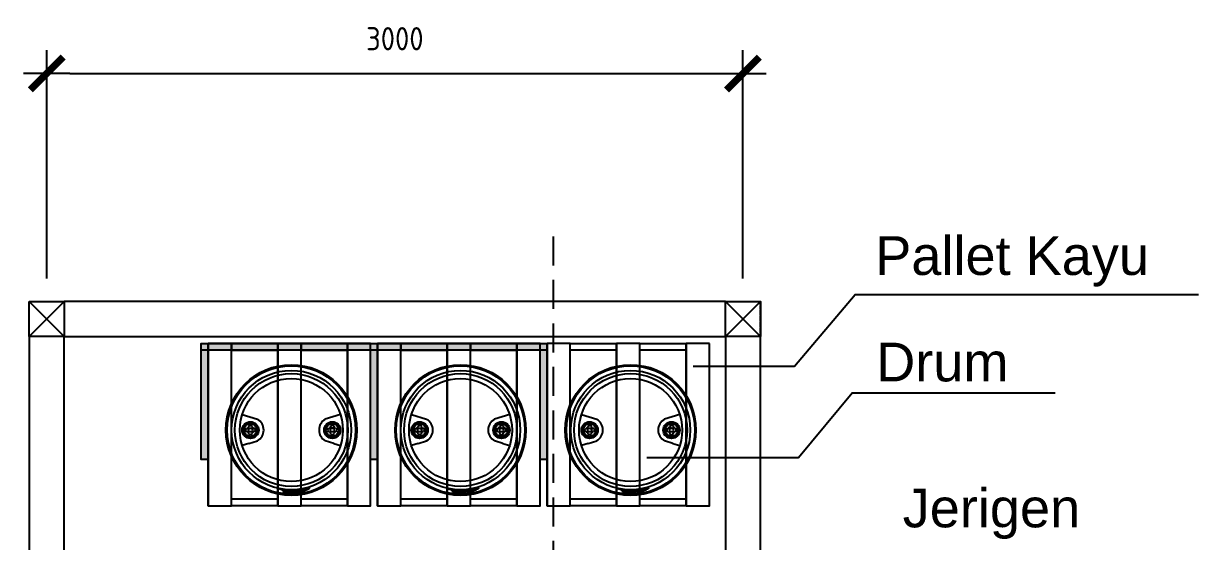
# Model space of a CAD drawing. Header units: millimetres. Extents: x 19989 to 114677, y -6335 to 49043.
# Drawn here: x 80184 to 85247, y -1756 to 477 of the extents above; entities that cross this region are included whole.
import ezdxf

# ---------------------------------------------------------------- set-up
doc = ezdxf.new("R2010")
doc.units = ezdxf.units.MM
doc.header["$MEASUREMENT"] = 0
doc.linetypes.add('( Hidden )', pattern=[0.375, 0.25, -0.125])
doc.linetypes.add('CENTER2', pattern=[1.125, 0.75, -0.125, 0.125, -0.125])
doc.layers.get('Defpoints').update_dxf_attribs({"lineweight": 0})
doc.layers.add('A-DIM', color=15, linetype='Continuous')
doc.layers.add('Edges', color=7, linetype='Continuous')
doc.styles.add('ISO9', font='iso9.shx')
doc.styles.get("Standard").update_dxf_attribs({"font": 'arial.ttf'})
doc.dimstyles.new('DIM100', dxfattribs={"dimscale": 100, "dimtxt": 1, "dimasz": 1, "dimexe": 1, "dimexo": 1, "dimgap": 1, "dimtad": 1, "dimdec": 0, "dimzin": 0, "dimdsep": 46, "dimtxsty": 'ISO9', "dimblk1": 'TICK', "dimblk2": 'TICK', "dimsah": 1, "dimcen": 0.09, "dimclrd": 15, "dimclre": 15, "dimclrt": 1, "dimadec": 0, "dimazin": 0, "dimtfac": 1, "dimtdec": 0, "dimtofl": 0, "dimtmove": 2, "dimatfit": 3, "dimldrblk": 'TICK', "dimfxl": 1, "dimtolj": 1, "dimtzin": 0, "dimarcsym": 0})

# ---------------------------------------------------------------- blocks, each defined once
blk = doc.blocks.new('TICK')
at = {"color": 2}
blk.add_line((-1, 0), (1, 0), dxfattribs=at)
at = {"color": 2, "const_width": 0.3, "flags": 128}
blk.add_lwpolyline([(-0.707, -0.707), (0.707, 0.707)], dxfattribs=at)
blk = doc.blocks.new('*D13')
at = {"layer": 'A-DIM', "color": 15, "lineweight": -2, "transparency": 16777216}
for p, q in [((80283.6, -621.8), (80283.6, 361.4)), ((83283.6, -621.8), (83283.6, 361.4)), ((80383.6, 261.4), (83183.6, 261.4))]:
    blk.add_line(p, q, dxfattribs=at)
at = {"layer": 'Defpoints', "color": 0, "transparency": 16777216}
for p in [(83283.6, 261.4), (80283.6, -721.8), (83283.6, -721.8)]:
    blk.add_point(p, dxfattribs=at)
at = {"layer": 'A-DIM', "color": 15, "lineweight": -2, "transparency": 16777216, "xscale": 100, "yscale": 100, "zscale": 100, "rotation": 180}
blk.add_blockref('TICK', (80283.6, 261.4), dxfattribs=at)
at = {"layer": 'A-DIM', "color": 15, "lineweight": -2, "transparency": 16777216, "xscale": 100, "yscale": 100, "zscale": 100}
blk.add_blockref('TICK', (83283.6, 261.4), dxfattribs=at)
at = {"layer": 'A-DIM', "color": 1, "transparency": 16777216, "insert": (81783.6, 411.4), "char_height": 100, "attachment_point": 5, "style": 'ISO9'}
blk.add_mtext('\\A1;3000', dxfattribs=at)
blk = doc.blocks.new('plasticwaterdrumplan')
at = {"layer": 'Edges'}
for p, q in [((19.15, 3.55), (22, 2.66)), ((37.52, 3.55), (34.66, 2.66)), ((19.8, 0.65), (19.83, 0.88)), ((19.83, 0.42), (19.8, 0.65)), ((19.83, 0.88), (19.88, 1)), ((19.88, 0.3), (19.83, 0.42)), ((19.88, 1), (20.09, 0.86)), ((19.88, 0.3), (20.09, 0.44)), ((20.09, 0.86), (20.13, 0.97)), ((20.13, 0.33), (20.09, 0.44)), ((20.13, 0.97), (20.23, 1.1)), ((20.23, 0.2), (20.13, 0.33)), ((20.23, 1.1), (20.36, 1.2)), ((20.36, 0.1), (20.23, 0.2)), ((20.33, 1.45), (20.45, 1.5)), ((20.33, 1.45), (20.47, 1.24)), ((20.33, -0.15), (20.47, 0.06)), ((20.36, 1.2), (20.47, 1.24)), ((20.47, 0.06), (20.36, 0.1)), ((20.45, 1.5), (20.68, 1.53)), ((20.68, 1.53), (20.91, 1.5)), ((20.68, 1.01), (20.77, 1)), ((21.03, 1.45), (20.89, 1.24)), ((20.89, 1.24), (21, 1.2)), ((21, 0.1), (20.89, 0.06)), ((21.03, -0.15), (20.89, 0.06)), ((20.91, 1.5), (21.03, 1.45)), ((21, 1.2), (21.13, 1.1)), ((21.13, 0.2), (21, 0.1)), ((21.13, 1.1), (21.23, 0.97)), ((21.23, 0.33), (21.13, 0.2)), ((21.23, 0.97), (21.27, 0.86)), ((21.27, 0.44), (21.23, 0.33)), ((21.48, 1), (21.27, 0.86)), ((21.48, 0.3), (21.27, 0.44)), ((21.48, 1), (21.53, 0.88)), ((21.53, 0.42), (21.48, 0.3)), ((21.53, 0.88), (21.56, 0.65)), ((21.56, 0.65), (21.53, 0.42)), ((35.13, 0.88), (35.1, 0.65)), ((35.1, 0.65), (35.13, 0.42)), ((35.19, 1), (35.13, 0.88)), ((35.13, 0.42), (35.19, 0.3)), ((35.19, 1), (35.39, 0.86)), ((35.19, 0.3), (35.39, 0.44)), ((35.44, 0.97), (35.39, 0.86)), ((35.39, 0.44), (35.44, 0.33)), ((35.54, 1.1), (35.44, 0.97)), ((35.44, 0.33), (35.54, 0.2)), ((35.67, 1.2), (35.54, 1.1)), ((35.54, 0.2), (35.67, 0.1)), ((35.76, 1.5), (35.63, 1.45)), ((35.63, 1.45), (35.78, 1.24)), ((35.63, -0.15), (35.78, 0.06)), ((35.78, 1.24), (35.67, 1.2)), ((35.67, 0.1), (35.78, 0.06)), ((35.99, 1.53), (35.76, 1.5)), ((35.99, 1.01), (35.89, 1)), ((36.22, 1.5), (35.99, 1.53)), ((36.34, 1.45), (36.2, 1.24)), ((36.3, 1.2), (36.2, 1.24)), ((36.2, 0.06), (36.3, 0.1)), ((36.34, -0.15), (36.2, 0.06)), ((36.34, 1.45), (36.22, 1.5)), ((36.44, 1.1), (36.3, 1.2)), ((36.3, 0.1), (36.44, 0.2)), ((36.54, 0.97), (36.44, 1.1)), ((36.44, 0.2), (36.54, 0.33)), ((36.58, 0.86), (36.54, 0.97)), ((36.54, 0.33), (36.58, 0.44)), ((36.79, 1), (36.58, 0.86)), ((36.79, 0.3), (36.58, 0.44)), ((36.84, 0.88), (36.79, 1)), ((36.79, 0.3), (36.84, 0.42)), ((36.87, 0.65), (36.84, 0.88)), ((36.84, 0.42), (36.87, 0.65)), ((20.41, -1.85), (19.15, -2.26)), ((20.45, -0.2), (20.33, -0.15)), ((20.41, -1.85), (22, -1.35)), ((20.68, -0.23), (20.45, -0.2)), ((20.91, -0.2), (20.68, -0.23)), ((21.03, -0.15), (20.91, -0.2)), ((36.26, -1.85), (34.66, -1.35)), ((35.63, -0.15), (35.76, -0.2)), ((35.76, -0.2), (35.99, -0.23)), ((35.99, -0.23), (36.22, -0.2)), ((36.22, -0.2), (36.34, -0.15)), ((36.26, -1.85), (37.52, -2.26)), ((25.72, -10.23), (26.59, -10.46)), ((25.73, -10.21), (26.78, -10.49)), ((26.36, -10.41), (26.54, -10.46)), ((26.36, -10.43), (26.53, -10.48)), ((26.54, -10.46), (26.53, -10.48)), ((26.54, -10.46), (26.59, -10.47)), ((26.59, -10.46), (26.6, -10.46)), ((26.6, -10.48), (26.59, -10.47)), ((26.62, -10.47), (26.6, -10.46)), ((26.6, -10.46), (26.75, -10.5)), ((26.61, -10.48), (26.6, -10.48)), ((26.61, -10.48), (26.61, -10.49)), ((26.62, -10.5), (26.61, -10.49)), ((26.63, -10.48), (26.62, -10.47)), ((26.62, -10.47), (26.62, -10.47)), ((26.63, -10.5), (26.62, -10.5)), ((26.64, -10.49), (26.63, -10.48)), ((26.63, -10.51), (26.63, -10.5)), ((26.64, -10.52), (26.63, -10.51)), ((26.65, -10.5), (26.64, -10.49)), ((26.64, -10.49), (26.64, -10.49)), ((26.64, -10.53), (26.64, -10.52)), ((26.64, -10.54), (26.64, -10.53)), ((26.64, -10.57), (26.65, -10.54)), ((26.65, -10.54), (26.64, -10.54)), ((26.64, -10.59), (26.64, -10.57)), ((26.65, -10.61), (26.64, -10.59)), ((26.65, -10.51), (26.65, -10.5)), ((26.66, -10.52), (26.65, -10.51)), ((26.65, -10.51), (26.65, -10.51)), ((26.65, -10.54), (26.67, -10.53)), ((26.66, -10.53), (26.65, -10.55)), ((26.65, -10.55), (26.65, -10.54)), ((26.65, -10.55), (26.65, -10.55)), ((26.66, -10.64), (26.65, -10.61)), ((26.66, -10.53), (26.66, -10.52)), ((26.67, -10.56), (26.66, -10.57)), ((26.66, -10.57), (26.66, -10.59)), ((26.66, -10.59), (26.66, -10.6)), ((26.66, -10.6), (26.67, -10.62)), ((26.68, -10.66), (26.66, -10.64)), ((26.67, -10.53), (26.69, -10.51)), ((26.68, -10.54), (26.67, -10.56)), ((26.67, -10.62), (26.69, -10.64)), ((26.7, -10.53), (26.68, -10.54)), ((26.7, -10.67), (26.68, -10.66)), ((26.69, -10.51), (26.72, -10.5)), ((26.7, -10.56), (26.69, -10.59)), ((26.69, -10.59), (26.7, -10.63)), ((26.69, -10.64), (26.71, -10.65)), ((26.72, -10.53), (26.7, -10.53)), ((26.72, -10.54), (26.7, -10.56)), ((26.7, -10.63), (26.72, -10.65)), ((26.73, -10.68), (26.7, -10.67)), ((26.71, -10.65), (26.73, -10.66)), ((26.72, -10.5), (26.75, -10.5)), ((26.74, -10.52), (26.72, -10.53)), ((26.75, -10.53), (26.72, -10.54)), ((26.72, -10.65), (26.77, -10.66)), ((26.73, -10.66), (26.76, -10.67)), ((26.75, -10.69), (26.73, -10.68)), ((26.77, -10.53), (26.74, -10.52)), ((26.75, -10.5), (26.77, -10.5)), ((26.75, -10.5), (26.77, -10.51)), ((26.78, -10.54), (26.75, -10.53)), ((26.78, -10.69), (26.75, -10.69)), ((26.76, -10.67), (26.77, -10.66)), ((26.77, -10.5), (26.8, -10.51)), ((26.8, -10.51), (26.77, -10.51)), ((26.79, -10.54), (26.77, -10.53)), ((26.77, -10.66), (26.81, -10.68)), ((26.78, -10.49), (27.01, -10.56)), ((26.78, -10.49), (26.8, -10.51)), ((26.78, -10.54), (26.8, -10.55)), ((26.81, -10.68), (26.78, -10.69)), ((26.81, -10.55), (26.79, -10.54)), ((26.8, -10.51), (26.82, -10.53)), ((26.81, -10.55), (26.8, -10.55)), ((26.81, -10.55), (26.81, -10.55)), ((26.81, -10.55), (26.85, -10.56)), ((26.81, -10.68), (26.81, -10.68)), ((26.81, -10.68), (26.93, -10.71)), ((26.82, -10.53), (26.84, -10.55)), ((26.84, -10.55), (26.85, -10.56)), ((26.85, -10.56), (27.07, -10.63)), ((26.9, -10.77), (26.89, -10.83)), ((26.89, -10.83), (26.9, -10.77)), ((26.89, -10.83), (26.9, -10.88)), ((26.9, -10.88), (26.89, -10.83)), ((26.89, -10.83), (26.89, -10.83)), ((26.9, -10.83), (26.89, -10.83)), ((26.93, -10.72), (26.9, -10.77)), ((26.9, -10.77), (26.93, -10.72)), ((26.9, -10.77), (26.91, -10.77)), ((26.9, -10.83), (26.91, -10.77)), ((26.9, -10.77), (26.9, -10.77)), ((26.9, -10.83), (26.91, -10.78)), ((26.91, -10.88), (26.9, -10.83)), ((26.9, -10.88), (26.9, -10.83)), ((26.9, -10.83), (26.9, -10.83)), ((26.9, -10.88), (26.91, -10.93)), ((26.91, -10.88), (26.9, -10.88)), ((26.9, -10.88), (26.9, -10.88)), ((26.9, -10.88), (26.9, -10.88)), ((26.92, -10.93), (26.9, -10.88)), ((26.92, -10.93), (26.9, -10.88)), ((26.91, -10.78), (26.93, -10.73)), ((26.91, -10.77), (26.93, -10.73)), ((26.91, -10.77), (26.91, -10.78)), ((26.91, -10.83), (26.92, -10.78)), ((26.92, -10.78), (26.91, -10.83)), ((26.91, -10.83), (26.92, -10.88)), ((26.91, -10.88), (26.91, -10.83)), ((26.93, -10.93), (26.91, -10.88)), ((26.92, -10.93), (26.91, -10.88)), ((26.91, -10.93), (26.95, -10.98)), ((26.92, -10.93), (26.91, -10.93)), ((26.92, -10.78), (26.94, -10.73)), ((26.94, -10.73), (26.92, -10.78)), ((26.92, -10.88), (26.93, -10.93)), ((26.92, -10.93), (26.92, -10.93)), ((26.92, -10.93), (26.92, -10.93)), ((26.95, -10.98), (26.92, -10.93)), ((26.95, -10.97), (26.92, -10.93)), ((26.95, -10.98), (26.92, -10.93)), ((26.93, -10.71), (26.93, -10.72)), ((26.93, -10.72), (26.94, -10.71)), ((26.94, -10.71), (26.93, -10.71)), ((26.93, -10.73), (26.94, -10.72)), ((26.93, -10.73), (26.94, -10.72)), ((26.93, -10.73), (26.93, -10.72)), ((26.93, -10.72), (26.93, -10.72)), ((26.93, -10.73), (26.93, -10.73)), ((26.93, -10.93), (26.96, -10.97)), ((26.96, -10.97), (26.93, -10.93)), ((26.94, -10.72), (26.94, -10.71)), ((26.95, -10.72), (26.94, -10.73)), ((26.94, -10.73), (26.95, -10.72)), ((26.95, -10.72), (26.94, -10.72)), ((26.94, -10.72), (26.94, -10.72)), ((27.05, -10.75), (26.95, -10.72)), ((26.95, -10.72), (26.95, -10.72)), ((26.99, -11.01), (26.95, -10.97)), ((26.95, -10.98), (26.95, -10.97)), ((26.95, -10.98), (26.99, -11.02)), ((26.99, -11.01), (26.95, -10.98)), ((26.99, -11.01), (26.95, -10.98)), ((26.95, -10.98), (26.95, -10.98)), ((26.95, -10.98), (26.95, -10.98)), ((26.96, -10.97), (27, -11)), ((27, -11), (26.96, -10.97)), ((27.02, -10.78), (27, -10.85)), ((27, -10.85), (27.02, -10.91)), ((27.05, -10.75), (27.02, -10.78)), ((27.02, -10.91), (27.07, -10.96)), ((27.26, -10.81), (27.05, -10.75)), ((27.07, -10.63), (27.11, -10.63)), ((27.08, -10.63), (27.07, -10.63)), ((27.07, -10.96), (27.13, -10.98)), ((27.08, -10.63), (27.11, -10.63)), ((27.09, -10.64), (27.08, -10.63)), ((27.09, -10.64), (27.11, -10.63)), ((27.1, -10.64), (27.09, -10.64)), ((27.1, -10.64), (27.11, -10.64)), ((27.11, -10.64), (27.1, -10.64)), ((27.17, -10.64), (27.11, -10.63)), ((27.11, -10.63), (27.11, -10.63)), ((27.11, -10.63), (27.11, -10.63)), ((27.11, -10.63), (27.17, -10.64)), ((27.11, -10.63), (27.17, -10.64)), ((27.11, -10.64), (27.11, -10.63)), ((27.11, -10.64), (27.11, -10.64)), ((27.11, -10.64), (27.17, -10.65)), ((27.11, -10.64), (27.17, -10.65)), ((27.15, -10.65), (27.11, -10.64)), ((27.13, -10.98), (27.2, -10.96)), ((27.17, -10.66), (27.15, -10.65)), ((28.04, -10.93), (27.15, -10.65)), ((27.44, -10.69), (27.17, -10.64)), ((27.44, -10.68), (27.17, -10.64)), ((27.44, -10.68), (27.17, -10.64)), ((27.43, -10.7), (27.17, -10.65)), ((27.44, -10.69), (27.17, -10.65)), ((27.17, -10.66), (27.43, -10.7)), ((27.2, -10.96), (27.25, -10.91)), ((27.25, -10.91), (27.27, -10.85)), ((27.27, -10.85), (27.26, -10.81)), ((28, -11.04), (27.26, -10.81)), ((27.43, -10.7), (27.7, -10.74)), ((27.7, -10.73), (27.43, -10.7)), ((27.44, -10.68), (27.71, -10.72)), ((27.71, -10.72), (27.44, -10.68)), ((27.71, -10.73), (27.44, -10.69)), ((27.71, -10.72), (27.44, -10.69)), ((27.98, -10.76), (27.7, -10.73)), ((27.7, -10.74), (27.98, -10.76)), ((27.71, -10.72), (27.98, -10.74)), ((27.98, -10.75), (27.71, -10.72)), ((27.98, -10.75), (27.71, -10.72)), ((27.98, -10.75), (27.71, -10.73)), ((28.25, -10.76), (27.98, -10.74)), ((28.25, -10.77), (27.98, -10.75)), ((28.25, -10.77), (27.98, -10.75)), ((28.25, -10.76), (27.98, -10.75)), ((28.25, -10.78), (27.98, -10.76)), ((27.98, -10.76), (28.25, -10.78)), ((28.04, -10.93), (28.09, -10.9)), ((28.05, -10.93), (28.04, -10.93)), ((28.1, -10.9), (28.05, -10.93)), ((28.1, -10.91), (28.05, -10.93)), ((28.05, -10.93), (28.05, -10.93)), ((28.06, -10.93), (28.05, -10.93)), ((28.1, -10.91), (28.06, -10.93)), ((28.1, -10.91), (28.06, -10.94)), ((28.06, -10.94), (28.1, -10.92)), ((28.06, -10.94), (28.06, -10.93)), ((28.06, -10.94), (28.11, -10.95)), ((28.06, -10.94), (28.06, -10.94)), ((28.09, -10.9), (28.18, -10.92)), ((28.18, -10.92), (28.1, -10.9)), ((28.1, -10.91), (28.1, -10.9)), ((28.18, -10.93), (28.1, -10.91)), ((28.17, -10.93), (28.1, -10.91)), ((28.1, -10.91), (28.1, -10.91)), ((28.17, -10.93), (28.1, -10.91)), ((28.1, -10.91), (28.1, -10.91)), ((28.1, -10.92), (28.1, -10.91)), ((28.1, -10.92), (28.17, -10.94)), ((28.11, -10.95), (28.11, -10.95)), ((28.11, -10.95), (28.11, -10.95)), ((28.14, -10.96), (28.11, -10.95)), ((28.11, -10.95), (28.11, -10.95)), ((28.11, -10.95), (28.11, -10.95)), ((28.17, -10.99), (28.14, -10.96)), ((28.18, -10.93), (28.17, -10.93)), ((28.17, -10.93), (28.17, -10.93)), ((28.17, -10.93), (28.17, -10.94)), ((28.21, -11), (28.17, -10.93)), ((28.21, -11), (28.17, -10.93)), ((28.17, -10.94), (28.21, -11)), ((28.18, -10.92), (28.18, -10.93)), ((28.22, -11), (28.18, -10.92)), ((28.18, -10.92), (28.23, -11)), ((28.22, -11), (28.18, -10.93)), ((28.25, -10.76), (28.52, -10.77)), ((28.52, -10.77), (28.25, -10.76)), ((28.52, -10.78), (28.25, -10.77)), ((28.52, -10.78), (28.25, -10.77)), ((28.25, -10.78), (28.52, -10.79)), ((28.52, -10.79), (28.25, -10.78)), ((28.43, -10.93), (29.05, -10.92)), ((28.44, -11.17), (28.43, -10.93)), ((28.43, -10.93), (28.44, -10.94)), ((29.04, -10.93), (28.44, -10.94)), ((29.04, -10.93), (28.44, -10.94)), ((28.44, -10.94), (28.44, -11.16)), ((28.44, -10.94), (28.45, -11.16)), ((28.44, -10.94), (28.45, -10.95)), ((28.44, -10.94), (28.44, -10.94)), ((28.45, -10.95), (29.03, -10.94)), ((29.03, -10.94), (28.45, -10.95)), ((29.03, -10.94), (28.45, -10.95)), ((28.46, -11.15), (28.45, -10.95)), ((28.45, -10.95), (28.45, -11.15)), ((28.45, -10.95), (28.45, -10.95)), ((28.45, -10.95), (28.45, -10.95)), ((28.45, -10.95), (28.45, -11.15)), ((28.52, -10.77), (28.79, -10.77)), ((28.79, -10.77), (28.52, -10.77)), ((28.79, -10.78), (28.52, -10.78)), ((28.79, -10.78), (28.52, -10.78)), ((28.52, -10.79), (28.79, -10.79)), ((28.79, -10.79), (28.52, -10.79)), ((29.06, -10.76), (28.79, -10.77)), ((29.06, -10.76), (28.79, -10.77)), ((29.06, -10.77), (28.79, -10.78)), ((29.06, -10.77), (28.79, -10.78)), ((29.06, -10.78), (28.79, -10.79)), ((28.79, -10.79), (29.06, -10.78)), ((29.03, -10.94), (29.04, -10.93)), ((29.03, -10.94), (29.03, -11.14)), ((29.03, -11.15), (29.03, -10.94)), ((29.03, -11.14), (29.03, -10.94)), ((29.03, -10.94), (29.03, -10.94)), ((29.03, -10.94), (29.03, -10.94)), ((29.04, -10.93), (29.05, -10.92)), ((29.04, -11.15), (29.04, -10.93)), ((29.04, -11.15), (29.04, -10.93)), ((29.04, -10.93), (29.04, -10.93)), ((29.05, -10.92), (29.05, -11.16)), ((29.06, -10.76), (29.33, -10.74)), ((29.33, -10.75), (29.06, -10.77)), ((29.33, -10.75), (29.06, -10.76)), ((29.06, -10.78), (29.33, -10.76)), ((29.33, -10.76), (29.06, -10.78)), ((29.33, -10.76), (29.06, -10.77)), ((29.81, -10.63), (29.33, -10.75)), ((29.8, -10.63), (29.33, -10.75)), ((29.8, -10.63), (29.33, -10.74)), ((29.81, -10.64), (29.33, -10.75)), ((29.33, -10.75), (29.33, -10.74)), ((29.33, -10.75), (29.33, -10.75)), ((29.33, -10.75), (29.33, -10.75)), ((29.33, -10.75), (29.34, -10.76)), ((29.33, -10.75), (29.33, -10.76)), ((29.33, -10.76), (29.33, -10.76)), ((29.33, -10.76), (29.34, -10.76)), ((29.33, -10.77), (29.34, -10.76)), ((29.33, -10.76), (29.33, -10.76)), ((29.33, -10.76), (29.33, -10.76)), ((29.33, -10.76), (29.34, -10.76)), ((29.33, -10.76), (29.33, -10.76)), ((29.33, -10.76), (29.33, -10.77)), ((29.33, -10.76), (29.33, -10.76)), ((29.81, -10.64), (29.34, -10.76)), ((29.34, -10.76), (29.81, -10.65)), ((29.34, -10.76), (29.34, -10.76)), ((30.28, -10.5), (29.8, -10.63)), ((30.28, -10.5), (29.8, -10.63)), ((30.28, -10.51), (29.81, -10.63)), ((30.28, -10.51), (29.81, -10.64)), ((30.29, -10.51), (29.81, -10.64)), ((29.81, -10.65), (30.29, -10.52)), ((30.32, -10.87), (29.83, -11.05)), ((29.83, -11.05), (30.32, -10.87)), ((30.32, -10.88), (29.83, -11.06)), ((30.33, -10.88), (29.83, -11.06)), ((30.33, -10.88), (29.84, -11.07)), ((30.33, -10.88), (29.84, -11.06)), ((30.76, -10.36), (30.28, -10.5)), ((30.76, -10.37), (30.28, -10.51)), ((30.76, -10.37), (30.28, -10.5)), ((30.76, -10.37), (30.28, -10.51)), ((30.29, -10.52), (30.76, -10.38)), ((30.76, -10.38), (30.29, -10.51)), ((30.32, -10.87), (30.8, -10.67)), ((30.8, -10.67), (30.32, -10.87)), ((30.8, -10.68), (30.32, -10.88)), ((30.81, -10.68), (30.33, -10.88)), ((30.81, -10.68), (30.33, -10.88)), ((30.33, -10.88), (30.81, -10.69)), ((30.76, -10.36), (31.23, -10.22)), ((30.76, -10.38), (31.3, -10.22)), ((31.23, -10.22), (30.76, -10.37)), ((31.23, -10.22), (30.76, -10.37)), ((31.24, -10.23), (30.76, -10.38)), ((31.23, -10.23), (30.76, -10.37)), ((30.8, -10.67), (31.26, -10.46)), ((31.27, -10.46), (30.8, -10.67)), ((31.27, -10.46), (30.8, -10.68)), ((31.28, -10.47), (30.81, -10.69)), ((31.27, -10.47), (30.81, -10.68)), ((31.28, -10.47), (30.81, -10.68)), ((31.26, -10.21), (31.23, -10.22)), ((31.26, -10.21), (31.23, -10.22)), ((31.27, -10.21), (31.23, -10.22)), ((31.27, -10.22), (31.23, -10.23)), ((31.27, -10.22), (31.24, -10.23)), ((31.26, -10.21), (31.3, -10.2)), ((31.3, -10.2), (31.26, -10.21)), ((31.26, -10.46), (31.33, -10.42)), ((31.3, -10.2), (31.27, -10.21)), ((31.3, -10.21), (31.27, -10.22)), ((31.3, -10.21), (31.27, -10.22)), ((31.3, -10.44), (31.27, -10.46)), ((31.31, -10.45), (31.27, -10.46)), ((31.31, -10.45), (31.27, -10.47)), ((31.31, -10.45), (31.28, -10.47)), ((31.31, -10.45), (31.28, -10.47)), ((31.3, -10.2), (31.33, -10.19)), ((31.33, -10.19), (31.3, -10.2)), ((31.33, -10.19), (31.3, -10.2)), ((31.34, -10.2), (31.3, -10.21)), ((31.33, -10.2), (31.3, -10.21)), ((31.3, -10.22), (31.34, -10.21)), ((31.34, -10.43), (31.3, -10.44)), ((31.34, -10.43), (31.31, -10.45)), ((31.35, -10.43), (31.31, -10.45)), ((31.35, -10.43), (31.31, -10.45)), ((31.31, -10.45), (31.35, -10.44)), ((31.36, -10.18), (31.33, -10.19)), ((31.37, -10.18), (31.33, -10.19)), ((31.37, -10.18), (31.33, -10.19)), ((31.37, -10.19), (31.33, -10.2)), ((31.33, -10.42), (31.4, -10.39)), ((31.34, -10.21), (31.4, -10.19)), ((31.37, -10.19), (31.34, -10.2)), ((31.38, -10.41), (31.34, -10.43)), ((31.37, -10.41), (31.34, -10.43)), ((31.38, -10.41), (31.35, -10.43)), ((31.35, -10.44), (31.39, -10.42)), ((31.38, -10.42), (31.35, -10.43)), ((31.4, -10.17), (31.36, -10.18)), ((31.4, -10.17), (31.37, -10.18)), ((31.4, -10.18), (31.37, -10.19)), ((31.4, -10.18), (31.37, -10.18)), ((31.4, -10.18), (31.37, -10.19)), ((31.41, -10.39), (31.37, -10.41)), ((31.41, -10.39), (31.38, -10.41)), ((31.42, -10.4), (31.38, -10.42)), ((31.42, -10.4), (31.38, -10.41)), ((31.42, -10.4), (31.39, -10.42)), ((31.4, -10.17), (31.43, -10.16)), ((31.43, -10.16), (31.4, -10.17)), ((31.44, -10.17), (31.4, -10.18)), ((31.43, -10.17), (31.4, -10.18)), ((31.43, -10.17), (31.4, -10.18)), ((31.4, -10.19), (31.44, -10.18)), ((31.4, -10.39), (31.44, -10.37)), ((31.45, -10.37), (31.41, -10.39)), ((31.44, -10.37), (31.41, -10.39)), ((31.42, -10.4), (31.46, -10.38)), ((31.45, -10.38), (31.42, -10.4)), ((31.45, -10.38), (31.42, -10.4)), ((31.47, -10.15), (31.43, -10.16)), ((31.47, -10.15), (31.43, -10.16)), ((31.47, -10.16), (31.43, -10.17)), ((31.47, -10.16), (31.43, -10.17)), ((31.44, -10.18), (31.5, -10.16)), ((31.47, -10.17), (31.44, -10.17)), ((31.44, -10.37), (31.51, -10.33)), ((31.48, -10.35), (31.44, -10.37)), ((31.48, -10.36), (31.45, -10.37)), ((31.49, -10.36), (31.45, -10.38)), ((31.49, -10.36), (31.45, -10.38)), ((31.46, -10.38), (31.49, -10.36)), ((31.5, -10.14), (31.47, -10.15)), ((31.5, -10.15), (31.47, -10.16)), ((31.5, -10.15), (31.47, -10.15)), ((31.5, -10.15), (31.47, -10.16)), ((31.5, -10.16), (31.47, -10.17)), ((31.51, -10.33), (31.48, -10.35)), ((31.52, -10.34), (31.48, -10.36)), ((31.53, -10.34), (31.49, -10.36)), ((31.52, -10.34), (31.49, -10.36)), ((31.52, -10.34), (31.49, -10.36)), ((31.5, -10.14), (31.53, -10.13)), ((31.54, -10.14), (31.5, -10.15)), ((31.54, -10.14), (31.5, -10.15)), ((31.53, -10.14), (31.5, -10.15)), ((31.5, -10.16), (31.54, -10.15)), ((31.54, -10.15), (31.5, -10.16)), ((31.51, -10.33), (31.54, -10.31)), ((31.55, -10.32), (31.51, -10.33)), ((31.56, -10.32), (31.52, -10.34)), ((31.55, -10.32), (31.52, -10.34)), ((31.56, -10.32), (31.52, -10.34)), ((31.57, -10.13), (31.53, -10.13)), ((31.57, -10.13), (31.53, -10.14)), ((31.56, -10.33), (31.53, -10.34)), ((31.57, -10.13), (31.54, -10.14)), ((31.57, -10.14), (31.54, -10.15)), ((31.57, -10.14), (31.54, -10.14)), ((31.54, -10.15), (31.59, -10.14)), ((31.54, -10.31), (31.61, -10.27)), ((31.59, -10.3), (31.55, -10.32)), ((31.58, -10.3), (31.55, -10.32)), ((31.59, -10.3), (31.56, -10.32)), ((31.59, -10.3), (31.56, -10.32)), ((31.56, -10.33), (31.6, -10.31)), ((31.6, -10.12), (31.57, -10.13)), ((31.6, -10.12), (31.57, -10.13)), ((31.6, -10.13), (31.57, -10.14)), ((31.6, -10.13), (31.57, -10.13)), ((31.59, -10.14), (31.57, -10.14)), ((31.61, -10.28), (31.58, -10.3)), ((31.6, -10.13), (31.59, -10.14)), ((31.59, -10.14), (31.6, -10.14)), ((31.61, -10.14), (31.59, -10.14)), ((31.59, -10.14), (31.59, -10.14)), ((31.62, -10.28), (31.59, -10.3)), ((31.62, -10.28), (31.59, -10.3)), ((31.63, -10.29), (31.59, -10.3)), ((31.6, -10.12), (31.63, -10.13)), ((31.63, -10.13), (31.6, -10.12)), ((31.6, -10.12), (31.6, -10.12)), ((31.62, -10.13), (31.6, -10.12)), ((31.6, -10.12), (31.6, -10.13)), ((31.62, -10.13), (31.6, -10.13)), ((31.62, -10.13), (31.6, -10.13)), ((31.6, -10.13), (31.6, -10.13)), ((31.6, -10.14), (31.62, -10.15)), ((31.63, -10.29), (31.6, -10.31)), ((31.63, -10.15), (31.61, -10.14)), ((31.61, -10.27), (31.66, -10.24)), ((31.65, -10.26), (31.61, -10.28)), ((31.64, -10.14), (31.62, -10.13)), ((31.64, -10.14), (31.62, -10.13)), ((31.62, -10.13), (31.62, -10.13)), ((31.65, -10.14), (31.62, -10.13)), ((31.62, -10.13), (31.62, -10.13)), ((31.62, -10.13), (31.63, -10.13)), ((31.62, -10.15), (31.64, -10.16)), ((31.65, -10.26), (31.62, -10.28)), ((31.66, -10.26), (31.62, -10.28)), ((31.65, -10.13), (31.63, -10.13)), ((31.63, -10.13), (31.63, -10.13)), ((31.65, -10.14), (31.63, -10.13)), ((31.65, -10.16), (31.63, -10.15)), ((31.66, -10.27), (31.63, -10.29)), ((31.66, -10.27), (31.63, -10.29)), ((31.66, -10.15), (31.64, -10.14)), ((31.65, -10.14), (31.64, -10.14)), ((31.64, -10.14), (31.64, -10.14)), ((31.65, -10.15), (31.64, -10.14)), ((31.64, -10.16), (31.65, -10.17)), ((31.67, -10.15), (31.65, -10.13)), ((31.65, -10.14), (31.65, -10.13)), ((31.67, -10.15), (31.65, -10.14)), ((31.67, -10.15), (31.65, -10.14)), ((31.65, -10.14), (31.65, -10.14)), ((31.67, -10.17), (31.65, -10.15)), ((31.66, -10.15), (31.65, -10.15)), ((31.66, -10.17), (31.65, -10.16)), ((31.65, -10.17), (31.66, -10.19)), ((31.67, -10.24), (31.65, -10.26)), ((31.68, -10.24), (31.65, -10.26)), ((31.67, -10.15), (31.66, -10.15)), ((31.68, -10.16), (31.66, -10.15)), ((31.67, -10.18), (31.66, -10.17)), ((31.66, -10.19), (31.67, -10.2)), ((31.67, -10.23), (31.66, -10.24)), ((31.66, -10.24), (31.67, -10.24)), ((31.66, -10.27), (31.7, -10.25)), ((31.69, -10.25), (31.66, -10.26)), ((31.69, -10.25), (31.66, -10.27)), ((31.7, -10.25), (31.66, -10.27)), ((31.67, -10.15), (31.69, -10.16)), ((31.67, -10.15), (31.67, -10.15)), ((31.68, -10.16), (31.67, -10.15)), ((31.67, -10.15), (31.67, -10.15)), ((31.68, -10.16), (31.67, -10.15)), ((31.67, -10.17), (31.68, -10.16)), ((31.68, -10.18), (31.67, -10.17)), ((31.68, -10.2), (31.67, -10.18)), ((31.67, -10.2), (31.67, -10.22)), ((31.67, -10.22), (31.67, -10.23)), ((31.67, -10.24), (31.68, -10.23)), ((31.67, -10.24), (31.68, -10.24)), ((31.68, -10.16), (31.69, -10.16)), ((31.7, -10.18), (31.68, -10.16)), ((31.68, -10.16), (31.68, -10.16)), ((31.68, -10.16), (31.68, -10.16)), ((31.69, -10.18), (31.68, -10.16)), ((31.69, -10.18), (31.68, -10.16)), ((31.69, -10.2), (31.68, -10.18)), ((31.69, -10.18), (31.68, -10.18)), ((31.68, -10.21), (31.68, -10.2)), ((31.68, -10.23), (31.68, -10.21)), ((31.68, -10.24), (31.69, -10.23)), ((31.68, -10.24), (31.69, -10.25)), ((31.7, -10.17), (31.69, -10.16)), ((31.69, -10.19), (31.69, -10.18)), ((31.7, -10.19), (31.69, -10.18)), ((31.69, -10.18), (31.69, -10.18)), ((31.7, -10.18), (31.69, -10.18)), ((31.7, -10.19), (31.69, -10.19)), ((31.7, -10.21), (31.69, -10.19)), ((31.69, -10.19), (31.69, -10.2)), ((31.69, -10.21), (31.69, -10.2)), ((31.7, -10.21), (31.69, -10.21)), ((31.69, -10.23), (31.69, -10.21)), ((31.69, -10.23), (31.7, -10.21)), ((31.69, -10.25), (31.7, -10.23)), ((31.69, -10.25), (31.69, -10.23)), ((31.69, -10.23), (31.7, -10.23)), ((31.69, -10.23), (31.69, -10.23)), ((31.69, -10.25), (31.7, -10.25)), ((31.69, -10.25), (31.69, -10.25)), ((31.7, -10.19), (31.7, -10.17)), ((31.7, -10.18), (31.7, -10.17)), ((31.7, -10.19), (31.7, -10.18)), ((31.7, -10.19), (31.71, -10.21)), ((31.7, -10.19), (31.7, -10.19)), ((31.7, -10.21), (31.7, -10.19)), ((31.7, -10.21), (31.7, -10.19)), ((31.7, -10.19), (31.7, -10.19)), ((31.71, -10.21), (31.7, -10.23)), ((31.7, -10.21), (31.71, -10.21)), ((31.7, -10.23), (31.7, -10.21)), ((31.7, -10.21), (31.7, -10.21)), ((31.7, -10.21), (31.7, -10.21)), ((31.7, -10.23), (31.7, -10.21)), ((31.7, -10.25), (31.7, -10.23)), ((31.7, -10.23), (31.7, -10.23)), ((31.7, -10.25), (31.7, -10.23)), ((31.7, -10.23), (31.7, -10.23)), ((31.7, -10.25), (31.7, -10.25)), ((26.99, -11.01), (26.99, -11.01)), ((26.99, -11.01), (26.99, -11.01)), ((26.99, -11.01), (26.99, -11.02)), ((27.04, -11.03), (26.99, -11.01)), ((27.04, -11.03), (26.99, -11.01)), ((27.04, -11.04), (26.99, -11.01)), ((26.99, -11.02), (27.04, -11.04)), ((27, -11), (27.04, -11.02)), ((27.04, -11.03), (27, -11)), ((27.04, -11.02), (27.32, -11.11)), ((27.32, -11.13), (27.04, -11.03)), ((27.32, -11.12), (27.04, -11.03)), ((27.32, -11.12), (27.04, -11.03)), ((27.31, -11.13), (27.04, -11.04)), ((27.04, -11.04), (27.04, -11.04)), ((27.31, -11.13), (27.04, -11.04)), ((27.31, -11.13), (27.6, -11.21)), ((27.6, -11.2), (27.31, -11.13)), ((27.32, -11.11), (27.6, -11.19)), ((27.6, -11.19), (27.32, -11.12)), ((27.6, -11.2), (27.32, -11.12)), ((27.6, -11.2), (27.32, -11.13)), ((27.6, -11.19), (27.89, -11.24)), ((27.88, -11.25), (27.6, -11.19)), ((27.88, -11.25), (27.6, -11.2)), ((27.88, -11.25), (27.6, -11.2)), ((27.88, -11.26), (27.6, -11.2)), ((27.88, -11.26), (27.6, -11.21)), ((28.17, -11.28), (27.88, -11.25)), ((28.17, -11.29), (27.88, -11.25)), ((28.17, -11.28), (27.88, -11.25)), ((28.17, -11.29), (27.88, -11.26)), ((28.17, -11.29), (27.88, -11.26)), ((27.89, -11.24), (28.17, -11.27)), ((28.04, -11.11), (28, -11.04)), ((28.01, -11.04), (28, -11.04)), ((28.01, -11.04), (28.04, -11.1)), ((28.02, -11.05), (28.01, -11.04)), ((28.02, -11.05), (28.04, -11.1)), ((28.02, -11.05), (28.05, -11.09)), ((28.02, -11.05), (28.02, -11.05)), ((28.03, -11.05), (28.02, -11.05)), ((28.05, -11.09), (28.03, -11.05)), ((28.03, -11.05), (28.05, -11.09)), ((28.03, -11.05), (28.05, -11.09)), ((28.03, -11.05), (28.03, -11.05)), ((28.03, -11.05), (28.03, -11.05)), ((28.03, -11.05), (28.07, -11.06)), ((28.05, -11.09), (28.04, -11.1)), ((28.04, -11.1), (28.04, -11.1)), ((28.04, -11.1), (28.13, -11.12)), ((28.04, -11.1), (28.12, -11.12)), ((28.13, -11.13), (28.04, -11.11)), ((28.12, -11.11), (28.05, -11.09)), ((28.05, -11.09), (28.05, -11.09)), ((28.05, -11.09), (28.05, -11.09)), ((28.05, -11.09), (28.12, -11.12)), ((28.05, -11.09), (28.12, -11.11)), ((28.08, -11.07), (28.07, -11.06)), ((28.08, -11.07), (28.09, -11.07)), ((28.09, -11.07), (28.1, -11.07)), ((28.09, -11.07), (28.09, -11.07)), ((28.09, -11.07), (28.09, -11.07)), ((28.1, -11.07), (28.1, -11.07)), ((28.1, -11.07), (28.1, -11.07)), ((28.11, -11.07), (28.1, -11.07)), ((28.11, -11.07), (28.14, -11.07)), ((28.19, -11.07), (28.12, -11.11)), ((28.12, -11.11), (28.19, -11.07)), ((28.12, -11.12), (28.2, -11.08)), ((28.12, -11.12), (28.19, -11.08)), ((28.12, -11.12), (28.12, -11.11)), ((28.12, -11.11), (28.12, -11.11)), ((28.13, -11.12), (28.12, -11.12)), ((28.12, -11.12), (28.12, -11.12)), ((28.13, -11.12), (28.2, -11.08)), ((28.2, -11.09), (28.13, -11.13)), ((28.14, -11.07), (28.16, -11.05)), ((28.16, -11.05), (28.17, -11.02)), ((28.17, -11.02), (28.17, -10.99)), ((28.17, -11.27), (28.46, -11.29)), ((28.46, -11.29), (28.17, -11.28)), ((28.46, -11.3), (28.17, -11.28)), ((28.17, -11.29), (28.46, -11.31)), ((28.46, -11.3), (28.17, -11.29)), ((28.46, -11.3), (28.17, -11.29)), ((28.21, -11), (28.19, -11.07)), ((28.19, -11.08), (28.21, -11)), ((28.19, -11.07), (28.21, -11)), ((28.19, -11.08), (28.19, -11.07)), ((28.19, -11.07), (28.19, -11.07)), ((28.2, -11.08), (28.19, -11.08)), ((28.23, -11), (28.2, -11.09)), ((28.2, -11.08), (28.22, -11)), ((28.2, -11.08), (28.22, -11)), ((28.2, -11.08), (28.2, -11.08)), ((28.21, -11), (28.22, -11)), ((28.21, -11), (28.21, -11)), ((28.21, -11), (28.21, -11)), ((28.22, -11), (28.22, -11)), ((29.04, -11.15), (28.44, -11.16)), ((28.44, -11.16), (28.44, -11.17)), ((28.45, -11.16), (28.44, -11.16)), ((28.44, -11.17), (29.05, -11.16)), ((29.03, -11.14), (28.45, -11.15)), ((28.45, -11.15), (28.45, -11.15)), ((28.45, -11.15), (28.45, -11.16)), ((28.46, -11.15), (28.45, -11.15)), ((29.04, -11.15), (28.45, -11.16)), ((29.03, -11.15), (28.45, -11.15)), ((29.03, -11.14), (28.46, -11.15)), ((28.46, -11.29), (28.75, -11.28)), ((28.75, -11.29), (28.46, -11.29)), ((28.75, -11.29), (28.46, -11.3)), ((28.76, -11.29), (28.46, -11.3)), ((28.76, -11.3), (28.46, -11.3)), ((28.76, -11.3), (28.46, -11.31)), ((28.75, -11.28), (29.04, -11.25)), ((29.04, -11.26), (28.75, -11.29)), ((29.04, -11.26), (28.75, -11.29)), ((29.05, -11.27), (28.76, -11.3)), ((29.05, -11.27), (28.76, -11.29)), ((29.05, -11.27), (28.76, -11.3)), ((29.03, -11.15), (29.03, -11.14)), ((29.03, -11.14), (29.03, -11.14)), ((29.04, -11.15), (29.03, -11.15)), ((29.05, -11.16), (29.04, -11.15)), ((29.04, -11.15), (29.04, -11.15)), ((29.04, -11.25), (29.33, -11.21)), ((29.33, -11.21), (29.04, -11.26)), ((29.33, -11.22), (29.04, -11.26)), ((29.33, -11.22), (29.05, -11.27)), ((29.33, -11.22), (29.05, -11.27)), ((29.05, -11.27), (29.33, -11.23)), ((29.83, -11.05), (29.33, -11.22)), ((29.33, -11.21), (29.83, -11.05)), ((29.83, -11.06), (29.33, -11.22)), ((29.83, -11.06), (29.33, -11.22)), ((29.84, -11.06), (29.33, -11.23)), ((29.84, -11.07), (29.33, -11.23)), ((29.33, -11.21), (29.33, -11.21)), ((29.33, -11.21), (29.33, -11.21)), ((29.33, -11.21), (29.33, -11.21)), ((29.33, -11.21), (29.33, -11.21)), ((29.33, -11.21), (29.33, -11.21)), ((29.33, -11.21), (29.33, -11.21)), ((29.33, -11.21), (29.33, -11.21)), ((29.33, -11.21), (29.33, -11.22)), ((29.33, -11.22), (29.33, -11.23)), ((29.33, -11.22), (29.33, -11.22)), ((29.33, -11.22), (29.33, -11.22)), ((29.33, -11.22), (29.33, -11.22)), ((29.33, -11.22), (29.33, -11.22)), ((29.33, -11.23), (29.33, -11.23))]:
    blk.add_line(p, q, dxfattribs=at)
for centre, radius in [((28.33, 0.65), 12.22), ((28.33, 0.65), 12), ((28.33, 0.65), 11.16), ((28.33, 0.65), 10.55), ((28.33, 0.65), 9.63), ((20.68, 0.65), 1.55), ((35.99, 0.65), 1.55), ((20.68, 0.65), 1.39), ((20.68, 0.65), 1.33), ((20.68, 0.65), 1.2), ((20.68, 0.65), 0.36), ((35.99, 0.65), 1.39), ((35.99, 0.65), 1.33), ((35.99, 0.65), 1.2), ((35.99, 0.65), 0.36)]:
    blk.add_circle(centre, radius, dxfattribs=at)
for centre, start, end in [((20.85, 0.65), 299.8169, 60.1831), ((35.81, 0.65), 119.8169, 240.1831)]:
    blk.add_arc(centre, 2.31, start, end, dxfattribs=at)

msp = doc.modelspace()

# ---------------------------------------------------------------- hatches: boundary and pattern name
h = msp.add_hatch(color=256)
h.dxf.hatch_style = 1
h.paths.add_polyline_path([(80979.3, -901.8), (80949.3, -901.8), (80949.3, -1401.8), (80979.3, -1401.8)])
h.paths.add_polyline_path([(81709.3, -901.8), (81679.3, -901.8), (81679.3, -1401.8), (81709.3, -1401.8)])
h = msp.add_hatch(color=256)
h.dxf.hatch_style = 1
h.paths.add_polyline_path([(82439.3, -931.8), (82439.3, -901.8), (80949.3, -901.8), (80949.3, -931.8)])
h = msp.add_hatch(color=256)
h.dxf.hatch_style = 1
h.paths.add_polyline_path([(81709.3, -901.8), (81679.3, -901.8), (81679.3, -1401.8), (81709.3, -1401.8)])
h.paths.add_polyline_path([(82439.3, -901.8), (82409.3, -901.8), (82409.3, -1401.8), (82439.3, -1401.8)])

# ---------------------------------------------------------------- linework, layer by layer
at = {"color": 251, "linetype": '( Hidden )', "ltscale": 500, "true_color": 0x636466}
msp.add_lwpolyline([(82465.2, -441.1), (82465.2, -5972.1)], dxfattribs=at)
for points in [[(83069.5, -1000.4), (83505.9, -1000.4), (83766.6, -691.4), (85246.5, -691.4)], [(80358.6, -871.8), (83208.6, -871.8), (83208.6, -721.8), (80358.6, -721.8), (80358.6, -871.8)], [(80208.6, -871.8), (80208.6, -4721.8)], [(80358.6, -4721.8), (80358.6, -871.8), (80208.6, -871.8)], [(80949.3, -901.8), (80979.3, -901.8), (80979.3, -1401.8), (80949.3, -1401.8), (80949.3, -901.8)], [(80949.3, -931.8), (80949.3, -901.8), (82439.3, -901.8), (82439.3, -931.8), (80949.3, -931.8)], [(80979.3, -1601.8), (80979.3, -901.8)], [(81079.3, -901.8), (80979.3, -901.8), (80979.3, -1601.8), (81079.3, -1601.8), (81079.3, -901.8)], [(81079.3, -901.8), (81079.3, -931.8), (81279.3, -931.8), (81279.3, -901.8), (81079.3, -901.8)], [(81079.3, -1601.8), (81079.3, -901.8)], [(81279.3, -1601.8), (81279.3, -901.8)], [(81379.3, -901.8), (81279.3, -901.8), (81279.3, -1601.8), (81379.3, -1601.8), (81379.3, -901.8)], [(81379.3, -901.8), (81379.3, -931.8), (81579.3, -931.8), (81579.3, -901.8), (81379.3, -901.8)], [(81379.3, -1601.8), (81379.3, -901.8)], [(81579.3, -1601.8), (81579.3, -901.8)], [(81679.3, -901.8), (81579.3, -901.8), (81579.3, -1601.8), (81679.3, -1601.8), (81679.3, -901.8)], [(81679.3, -901.8), (81709.3, -901.8), (81709.3, -1401.8), (81679.3, -1401.8), (81679.3, -901.8)], [(81679.3, -1601.8), (81679.3, -901.8)], [(81709.3, -1601.8), (81709.3, -901.8)], [(81809.3, -901.8), (81709.3, -901.8), (81709.3, -1601.8), (81809.3, -1601.8), (81809.3, -901.8)], [(81809.3, -901.8), (81809.3, -931.8), (82009.3, -931.8), (82009.3, -901.8), (81809.3, -901.8)], [(81809.3, -1601.8), (81809.3, -901.8)], [(82009.3, -1601.8), (82009.3, -901.8)], [(82109.3, -901.8), (82009.3, -901.8), (82009.3, -1601.8), (82109.3, -1601.8), (82109.3, -901.8)], [(82109.3, -901.8), (82109.3, -931.8), (82309.3, -931.8), (82309.3, -901.8), (82109.3, -901.8)], [(82109.3, -1601.8), (82109.3, -901.8)], [(82309.3, -1601.8), (82309.3, -901.8)], [(82409.3, -901.8), (82309.3, -901.8), (82309.3, -1601.8), (82409.3, -1601.8), (82409.3, -901.8)], [(82409.3, -901.8), (82439.3, -901.8), (82439.3, -1401.8), (82409.3, -1401.8), (82409.3, -901.8)], [(82409.3, -1601.8), (82409.3, -901.8)], [(82439.3, -1601.8), (82439.3, -901.8)], [(82539.3, -901.8), (82439.3, -901.8), (82439.3, -1601.8), (82539.3, -1601.8), (82539.3, -901.8)], [(82539.3, -1601.8), (82539.3, -901.8)], [(82739.3, -931.8), (82539.3, -931.8), (82539.3, -901.8), (82739.3, -901.8), (82739.3, -931.8)], [(82739.3, -1601.8), (82739.3, -901.8)], [(82839.3, -901.8), (82739.3, -901.8), (82739.3, -1601.8), (82839.3, -1601.8), (82839.3, -901.8)], [(82839.3, -1601.8), (82839.3, -901.8)], [(83039.3, -931.8), (82839.3, -931.8), (82839.3, -901.8), (83039.3, -901.8), (83039.3, -931.8)], [(83039.3, -1601.8), (83039.3, -901.8)], [(83139.3, -901.8), (83039.3, -901.8), (83039.3, -1601.8), (83139.3, -1601.8), (83139.3, -901.8)], [(83139.3, -1601.8), (83139.3, -901.8)], [(83208.6, -871.8), (83208.6, -4721.8), (83358.6, -4721.8), (83358.6, -871.8), (83208.6, -871.8)], [(81079.3, -931.8), (81279.3, -931.8)], [(81379.3, -931.8), (81579.3, -931.8)], [(81809.3, -931.8), (82009.3, -931.8)], [(81809.3, -931.8), (82009.3, -931.8)], [(82109.3, -931.8), (82309.3, -931.8)], [(82109.3, -931.8), (82309.3, -931.8)], [(82869.5, -1393.7), (83522.4, -1393.7), (83754.9, -1114.5), (84628.8, -1114.5)], [(81279.3, -1601.8), (81079.3, -1601.8), (81079.3, -1571.8), (81279.3, -1571.8), (81279.3, -1601.8)], [(81579.3, -1601.8), (81379.3, -1601.8), (81379.3, -1571.8), (81579.3, -1571.8), (81579.3, -1601.8)], [(82009.3, -1601.8), (81809.3, -1601.8), (81809.3, -1571.8), (82009.3, -1571.8), (82009.3, -1601.8)], [(82309.3, -1601.8), (82109.3, -1601.8), (82109.3, -1571.8), (82309.3, -1571.8), (82309.3, -1601.8)], [(82739.3, -1601.8), (82539.3, -1601.8), (82539.3, -1571.8), (82739.3, -1571.8), (82739.3, -1601.8)], [(83039.3, -1601.8), (82839.3, -1601.8), (82839.3, -1571.8), (83039.3, -1571.8), (83039.3, -1601.8)]]:
    msp.add_lwpolyline(points)
at = {"color": 5}
for points in [[(80208.6, -721.8), (80358.6, -721.8), (80358.6, -871.8), (80208.6, -871.8), (80208.6, -721.8)], [(80208.6, -871.8), (80358.6, -721.8)], [(80208.6, -721.8), (80358.6, -871.8)], [(83208.6, -721.8), (83358.6, -721.8), (83358.6, -871.8), (83208.6, -871.8), (83208.6, -721.8)], [(83208.6, -871.8), (83358.6, -721.8)], [(83208.6, -721.8), (83358.6, -871.8)]]:
    msp.add_lwpolyline(points, dxfattribs=at)
at = {"linetype": 'CENTER2'}
msp.add_lwpolyline([(83358.6, -871.8), (83358.6, -721.8)], dxfattribs=at)

# ---------------------------------------------------------------- block references
at = {"xscale": 23.05147426977291, "yscale": 23.05147426977291, "zscale": 23.05147426977291}
for p in [(80684.7, -1290.6), (81413.6, -1290.6), (82146.3, -1290.6)]:
    msp.add_blockref('plasticwaterdrumplan', p, dxfattribs=at)

# ---------------------------------------------------------------- texts
at = {"color": 4}
for s, height, p in [('Pallet Kayu', 166.946, (83853.7, -607)), ('Drum ', 166.95, (83857.7, -1065.7)), ('Jerigen', 166.95, (83971.9, -1694.9))]:
    msp.add_text(s, height=height, dxfattribs=at).set_placement(p)

# ---------------------------------------------------------------- dimensions: what is measured, and where the dimension line sits
at = {"layer": 'A-DIM'}
dim = msp.add_linear_dim(base=(83283.6, 261.4), p1=(80283.6, -721.8), p2=(83283.6, -721.8), dimstyle='DIM100', dxfattribs=at)
dim.commit()
dim.dimension.update_dxf_attribs({"geometry": '*D13', "text_midpoint": (81783.6, 411.4)})

doc.saveas('drawing.dxf')
